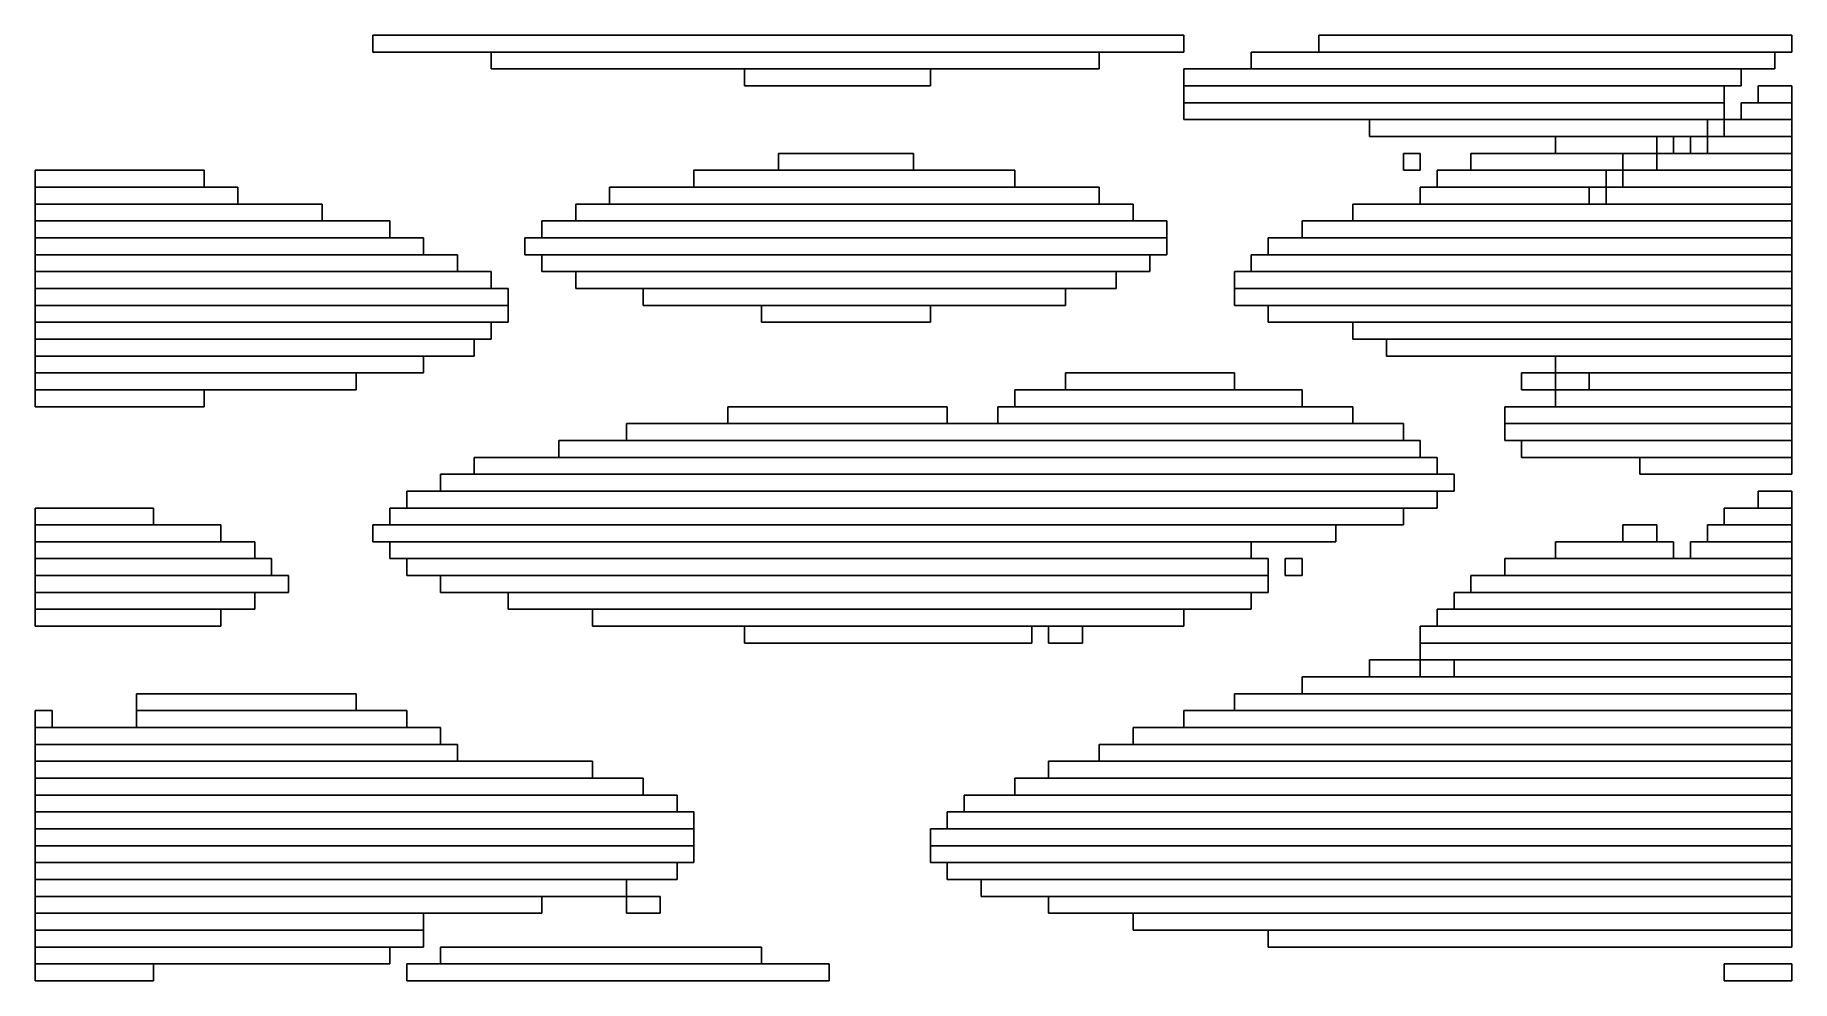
# Model space of a CAD drawing. Extents: x 460 to 564, y 484 to 540.
import ezdxf

# ---------------------------------------------------------------- set-up
doc = ezdxf.new("R2010")
doc.units = 0

msp = doc.modelspace()

# ---------------------------------------------------------------- linework, layer by layer
for p, q in [((480, 540), (528, 540)), ((480, 539), (480, 540)), ((528, 540), (528, 539)), ((536, 540), (564, 540)), ((536, 539), (536, 540)), ((564, 540), (564, 539)), ((528, 539), (480, 539)), ((487, 539), (523, 539)), ((487, 538), (487, 539)), ((523, 539), (523, 538)), ((532, 539), (563, 539)), ((532, 538), (532, 539)), ((564, 539), (536, 539)), ((563, 539), (563, 538)), ((523, 538), (487, 538)), ((502, 538), (513, 538)), ((502, 537), (502, 538)), ((513, 538), (513, 537)), ((528, 538), (561, 538)), ((528, 537), (528, 538)), ((563, 538), (532, 538)), ((561, 538), (561, 537)), ((513, 537), (502, 537)), ((561, 537), (528, 537)), ((528, 537), (560, 537)), ((528, 536), (528, 537)), ((560, 537), (560, 536)), ((562, 537), (564, 537)), ((562, 536), (562, 537)), ((564, 537), (564, 536)), ((560, 536), (528, 536)), ((528, 536), (560, 536)), ((528, 535), (528, 536)), ((560, 536), (560, 535)), ((561, 536), (564, 536)), ((561, 535), (561, 536)), ((564, 536), (562, 536)), ((564, 536), (564, 535)), ((560, 535), (528, 535)), ((539, 535), (559, 535)), ((539, 534), (539, 535)), ((559, 535), (559, 534)), ((560, 535), (564, 535)), ((560, 534), (560, 535)), ((564, 535), (561, 535)), ((564, 535), (564, 534)), ((559, 534), (539, 534)), ((550, 534), (556, 534)), ((550, 533), (550, 534)), ((556, 534), (556, 533)), ((557, 534), (558, 534)), ((557, 533), (557, 534)), ((558, 534), (558, 533)), ((559, 534), (564, 534)), ((559, 533), (559, 534)), ((564, 534), (560, 534)), ((564, 534), (564, 533)), ((504, 533), (512, 533)), ((504, 532), (504, 533)), ((512, 533), (512, 532)), ((541, 533), (542, 533)), ((541, 532), (541, 533)), ((542, 533), (542, 532)), ((545, 533), (554, 533)), ((545, 532), (545, 533)), ((556, 533), (550, 533)), ((554, 533), (554, 532)), ((556, 533), (564, 533)), ((556, 532), (556, 533)), ((558, 533), (557, 533)), ((564, 533), (559, 533)), ((564, 533), (564, 532)), ((460, 532), (470, 532)), ((460, 531), (460, 532)), ((470, 532), (470, 531)), ((499, 532), (518, 532)), ((499, 531), (499, 532)), ((512, 532), (504, 532)), ((518, 532), (518, 531)), ((542, 532), (541, 532)), ((543, 532), (553, 532)), ((543, 531), (543, 532)), ((554, 532), (545, 532)), ((553, 532), (553, 531)), ((554, 532), (564, 532)), ((554, 531), (554, 532)), ((564, 532), (556, 532)), ((564, 532), (564, 531)), ((470, 531), (460, 531)), ((460, 531), (472, 531)), ((460, 530), (460, 531)), ((472, 531), (472, 530)), ((494, 531), (523, 531)), ((494, 530), (494, 531)), ((518, 531), (499, 531)), ((523, 531), (523, 530)), ((542, 531), (552, 531)), ((542, 530), (542, 531)), ((553, 531), (543, 531)), ((552, 531), (552, 530)), ((553, 531), (564, 531)), ((553, 530), (553, 531)), ((564, 531), (554, 531)), ((564, 531), (564, 530)), ((472, 530), (460, 530)), ((460, 530), (477, 530)), ((460, 529), (460, 530)), ((477, 530), (477, 529)), ((492, 530), (525, 530)), ((492, 529), (492, 530)), ((523, 530), (494, 530)), ((525, 530), (525, 529)), ((538, 530), (564, 530)), ((538, 529), (538, 530)), ((552, 530), (542, 530)), ((564, 530), (553, 530)), ((564, 530), (564, 529)), ((477, 529), (460, 529)), ((460, 529), (481, 529)), ((460, 528), (460, 529)), ((481, 529), (481, 528)), ((490, 529), (527, 529)), ((490, 528), (490, 529)), ((525, 529), (492, 529)), ((527, 529), (527, 528)), ((535, 529), (564, 529)), ((535, 528), (535, 529)), ((564, 529), (538, 529)), ((564, 529), (564, 528)), ((481, 528), (460, 528)), ((460, 528), (483, 528)), ((460, 527), (460, 528)), ((483, 528), (483, 527)), ((489, 528), (527, 528)), ((489, 527), (489, 528)), ((527, 528), (490, 528)), ((527, 528), (527, 527)), ((533, 528), (564, 528)), ((533, 527), (533, 528)), ((564, 528), (535, 528)), ((564, 528), (564, 527)), ((483, 527), (460, 527)), ((460, 527), (485, 527)), ((460, 526), (460, 527)), ((485, 527), (485, 526)), ((527, 527), (489, 527)), ((490, 527), (526, 527)), ((490, 526), (490, 527)), ((526, 527), (526, 526)), ((532, 527), (564, 527)), ((532, 526), (532, 527)), ((564, 527), (533, 527)), ((564, 527), (564, 526)), ((485, 526), (460, 526)), ((460, 526), (487, 526)), ((460, 525), (460, 526)), ((487, 526), (487, 525)), ((526, 526), (490, 526)), ((492, 526), (524, 526)), ((492, 525), (492, 526)), ((524, 526), (524, 525)), ((531, 526), (564, 526)), ((531, 525), (531, 526)), ((564, 526), (532, 526)), ((564, 526), (564, 525)), ((487, 525), (460, 525)), ((460, 525), (488, 525)), ((460, 524), (460, 525)), ((488, 525), (488, 524)), ((524, 525), (492, 525)), ((496, 525), (521, 525)), ((496, 524), (496, 525)), ((521, 525), (521, 524)), ((564, 525), (531, 525)), ((531, 525), (564, 525)), ((531, 524), (531, 525)), ((564, 525), (564, 524)), ((488, 524), (460, 524)), ((460, 524), (488, 524)), ((460, 523), (460, 524)), ((488, 524), (488, 523)), ((521, 524), (496, 524)), ((503, 524), (513, 524)), ((503, 523), (503, 524)), ((513, 524), (513, 523)), ((564, 524), (531, 524)), ((533, 524), (564, 524)), ((533, 523), (533, 524)), ((564, 524), (564, 523)), ((488, 523), (460, 523)), ((460, 523), (487, 523)), ((460, 522), (460, 523)), ((487, 523), (487, 522)), ((513, 523), (503, 523)), ((564, 523), (533, 523)), ((538, 523), (564, 523)), ((538, 522), (538, 523)), ((564, 523), (564, 522)), ((487, 522), (460, 522)), ((460, 522), (486, 522)), ((460, 521), (460, 522)), ((486, 522), (486, 521)), ((564, 522), (538, 522)), ((540, 522), (564, 522)), ((540, 521), (540, 522)), ((564, 522), (564, 521)), ((486, 521), (460, 521)), ((460, 521), (483, 521)), ((460, 520), (460, 521)), ((483, 520), (460, 520)), ((460, 520), (479, 520)), ((460, 519), (460, 520)), ((479, 520), (479, 519)), ((483, 521), (483, 520)), ((521, 520), (531, 520)), ((521, 519), (521, 520)), ((531, 520), (531, 519)), ((564, 521), (540, 521)), ((548, 520), (550, 520)), ((548, 519), (548, 520)), ((550, 521), (564, 521)), ((550, 520), (550, 521)), ((564, 520), (550, 520)), ((550, 520), (550, 519)), ((552, 520), (564, 520)), ((552, 519), (552, 520)), ((564, 521), (564, 520)), ((564, 520), (564, 519)), ((479, 519), (460, 519)), ((460, 519), (470, 519)), ((460, 518), (460, 519)), ((470, 519), (470, 518)), ((518, 519), (535, 519)), ((518, 518), (518, 519)), ((531, 519), (521, 519)), ((535, 519), (535, 518)), ((550, 519), (548, 519)), ((550, 519), (564, 519)), ((550, 518), (550, 519)), ((564, 519), (552, 519)), ((564, 519), (564, 518)), ((470, 518), (460, 518)), ((501, 518), (514, 518)), ((501, 517), (501, 518)), ((514, 518), (514, 517)), ((517, 518), (538, 518)), ((517, 517), (517, 518)), ((535, 518), (518, 518)), ((538, 518), (538, 517)), ((547, 518), (564, 518)), ((547, 517), (547, 518)), ((564, 518), (550, 518)), ((564, 518), (564, 517)), ((495, 517), (541, 517)), ((495, 516), (495, 517)), ((514, 517), (501, 517)), ((538, 517), (517, 517)), ((541, 517), (541, 516)), ((564, 517), (547, 517)), ((547, 517), (564, 517)), ((547, 516), (547, 517)), ((564, 517), (564, 516)), ((491, 516), (542, 516)), ((491, 515), (491, 516)), ((541, 516), (495, 516)), ((542, 516), (542, 515)), ((564, 516), (547, 516)), ((548, 516), (564, 516)), ((548, 515), (548, 516)), ((564, 516), (564, 515)), ((486, 515), (543, 515)), ((486, 514), (486, 515)), ((542, 515), (491, 515)), ((543, 515), (543, 514)), ((564, 515), (548, 515)), ((555, 515), (564, 515)), ((555, 514), (555, 515)), ((564, 515), (564, 514)), ((484, 514), (544, 514)), ((484, 513), (484, 514)), ((543, 514), (486, 514)), ((544, 514), (544, 513)), ((564, 514), (555, 514)), ((482, 513), (543, 513)), ((482, 512), (482, 513)), ((544, 513), (484, 513)), ((543, 513), (543, 512)), ((562, 513), (564, 513)), ((562, 512), (562, 513)), ((564, 513), (564, 512)), ((460, 512), (467, 512)), ((460, 511), (460, 512)), ((467, 512), (467, 511)), ((481, 512), (541, 512)), ((481, 511), (481, 512)), ((543, 512), (482, 512)), ((541, 512), (541, 511)), ((560, 512), (564, 512)), ((560, 511), (560, 512)), ((564, 512), (562, 512)), ((564, 512), (564, 511)), ((467, 511), (460, 511)), ((460, 511), (471, 511)), ((460, 510), (460, 511)), ((471, 511), (471, 510)), ((480, 511), (537, 511)), ((480, 510), (480, 511)), ((541, 511), (481, 511)), ((537, 511), (537, 510)), ((554, 511), (556, 511)), ((554, 510), (554, 511)), ((556, 511), (556, 510)), ((559, 511), (564, 511)), ((559, 510), (559, 511)), ((564, 511), (560, 511)), ((564, 511), (564, 510)), ((471, 510), (460, 510)), ((460, 510), (473, 510)), ((460, 509), (460, 510)), ((473, 510), (473, 509)), ((537, 510), (480, 510)), ((481, 510), (532, 510)), ((481, 509), (481, 510)), ((532, 510), (532, 509)), ((550, 510), (557, 510)), ((550, 509), (550, 510)), ((556, 510), (554, 510)), ((557, 510), (557, 509)), ((558, 510), (564, 510)), ((558, 509), (558, 510)), ((564, 510), (559, 510)), ((564, 510), (564, 509)), ((473, 509), (460, 509)), ((460, 509), (474, 509)), ((460, 508), (460, 509)), ((474, 509), (474, 508)), ((532, 509), (481, 509)), ((482, 509), (533, 509)), ((482, 508), (482, 509)), ((533, 509), (533, 508)), ((534, 509), (535, 509)), ((534, 508), (534, 509)), ((535, 509), (535, 508)), ((547, 509), (564, 509)), ((547, 508), (547, 509)), ((557, 509), (550, 509)), ((564, 509), (558, 509)), ((564, 509), (564, 508)), ((474, 508), (460, 508)), ((460, 508), (475, 508)), ((460, 507), (460, 508)), ((475, 508), (475, 507)), ((533, 508), (482, 508)), ((484, 508), (533, 508)), ((484, 507), (484, 508)), ((533, 508), (533, 507)), ((535, 508), (534, 508)), ((545, 508), (564, 508)), ((545, 507), (545, 508)), ((564, 508), (547, 508)), ((564, 508), (564, 507)), ((475, 507), (460, 507)), ((460, 507), (473, 507)), ((460, 506), (460, 507)), ((473, 507), (473, 506)), ((533, 507), (484, 507)), ((488, 507), (532, 507)), ((488, 506), (488, 507)), ((532, 507), (532, 506)), ((544, 507), (564, 507)), ((544, 506), (544, 507)), ((564, 507), (545, 507)), ((564, 507), (564, 506)), ((473, 506), (460, 506)), ((460, 506), (471, 506)), ((460, 505), (460, 506)), ((471, 506), (471, 505)), ((532, 506), (488, 506)), ((493, 506), (528, 506)), ((493, 505), (493, 506)), ((528, 506), (528, 505)), ((543, 506), (564, 506)), ((543, 505), (543, 506)), ((564, 506), (544, 506)), ((564, 506), (564, 505)), ((471, 505), (460, 505)), ((528, 505), (493, 505)), ((502, 505), (519, 505)), ((502, 504), (502, 505)), ((519, 505), (519, 504)), ((520, 505), (522, 505)), ((520, 504), (520, 505)), ((522, 505), (522, 504)), ((542, 505), (564, 505)), ((542, 504), (542, 505)), ((564, 505), (543, 505)), ((564, 505), (564, 504)), ((519, 504), (502, 504)), ((522, 504), (520, 504)), ((564, 504), (542, 504)), ((542, 504), (564, 504)), ((542, 503), (542, 504)), ((564, 504), (564, 503)), ((539, 503), (542, 503)), ((539, 502), (539, 503)), ((564, 503), (542, 503)), ((542, 503), (542, 502)), ((544, 503), (564, 503)), ((544, 502), (544, 503)), ((564, 503), (564, 502)), ((535, 502), (564, 502)), ((535, 501), (535, 502)), ((542, 502), (539, 502)), ((564, 502), (544, 502)), ((564, 502), (564, 501)), ((466, 501), (479, 501)), ((466, 500), (466, 501)), ((479, 501), (479, 500)), ((531, 501), (564, 501)), ((531, 500), (531, 501)), ((564, 501), (535, 501)), ((564, 501), (564, 500)), ((460, 500), (461, 500)), ((460, 499), (460, 500)), ((461, 500), (461, 499)), ((479, 500), (466, 500)), ((466, 500), (482, 500)), ((466, 499), (466, 500)), ((482, 500), (482, 499)), ((528, 500), (564, 500)), ((528, 499), (528, 500)), ((564, 500), (531, 500)), ((564, 500), (564, 499)), ((461, 499), (460, 499)), ((460, 499), (484, 499)), ((460, 498), (460, 499)), ((482, 499), (466, 499)), ((484, 499), (484, 498)), ((525, 499), (564, 499)), ((525, 498), (525, 499)), ((564, 499), (528, 499)), ((564, 499), (564, 498)), ((484, 498), (460, 498)), ((460, 498), (485, 498)), ((460, 497), (460, 498)), ((485, 498), (485, 497)), ((523, 498), (564, 498)), ((523, 497), (523, 498)), ((564, 498), (525, 498)), ((564, 498), (564, 497)), ((485, 497), (460, 497)), ((460, 497), (493, 497)), ((460, 496), (460, 497)), ((493, 497), (493, 496)), ((520, 497), (564, 497)), ((520, 496), (520, 497)), ((564, 497), (523, 497)), ((564, 497), (564, 496)), ((493, 496), (460, 496)), ((460, 496), (496, 496)), ((460, 495), (460, 496)), ((496, 496), (496, 495)), ((518, 496), (564, 496)), ((518, 495), (518, 496)), ((564, 496), (520, 496)), ((564, 496), (564, 495)), ((496, 495), (460, 495)), ((460, 495), (498, 495)), ((460, 494), (460, 495)), ((498, 494), (460, 494)), ((460, 494), (499, 494)), ((460, 493), (460, 494)), ((498, 495), (498, 494)), ((499, 494), (499, 493)), ((514, 494), (564, 494)), ((514, 493), (514, 494)), ((515, 495), (564, 495)), ((515, 494), (515, 495)), ((564, 494), (515, 494)), ((564, 495), (518, 495)), ((564, 495), (564, 494)), ((564, 494), (564, 493)), ((499, 493), (460, 493)), ((460, 493), (499, 493)), ((460, 492), (460, 493)), ((499, 493), (499, 492)), ((513, 493), (564, 493)), ((513, 492), (513, 493)), ((564, 493), (514, 493)), ((564, 493), (564, 492)), ((499, 492), (460, 492)), ((460, 492), (499, 492)), ((460, 491), (460, 492)), ((499, 492), (499, 491)), ((564, 492), (513, 492)), ((513, 492), (564, 492)), ((513, 491), (513, 492)), ((564, 492), (564, 491)), ((499, 491), (460, 491)), ((460, 491), (498, 491)), ((460, 490), (460, 491)), ((498, 491), (498, 490)), ((564, 491), (513, 491)), ((514, 491), (564, 491)), ((514, 490), (514, 491)), ((564, 491), (564, 490)), ((498, 490), (460, 490)), ((460, 490), (495, 490)), ((460, 489), (460, 490)), ((495, 490), (495, 489)), ((564, 490), (514, 490)), ((516, 490), (564, 490)), ((516, 489), (516, 490)), ((564, 490), (564, 489)), ((495, 489), (460, 489)), ((460, 489), (490, 489)), ((460, 488), (460, 489)), ((490, 489), (490, 488)), ((495, 489), (497, 489)), ((495, 488), (495, 489)), ((497, 489), (497, 488)), ((564, 489), (516, 489)), ((520, 489), (564, 489)), ((520, 488), (520, 489)), ((564, 489), (564, 488)), ((490, 488), (460, 488)), ((460, 488), (483, 488)), ((460, 487), (460, 488)), ((483, 488), (483, 487)), ((497, 488), (495, 488)), ((564, 488), (520, 488)), ((525, 488), (564, 488)), ((525, 487), (525, 488)), ((564, 488), (564, 487)), ((483, 487), (460, 487)), ((460, 487), (483, 487)), ((460, 486), (460, 487)), ((483, 487), (483, 486)), ((564, 487), (525, 487)), ((533, 487), (564, 487)), ((533, 486), (533, 487)), ((564, 487), (564, 486)), ((483, 486), (460, 486)), ((460, 486), (481, 486)), ((460, 485), (460, 486)), ((481, 486), (481, 485)), ((484, 486), (503, 486)), ((484, 485), (484, 486)), ((503, 486), (503, 485)), ((564, 486), (533, 486)), ((481, 485), (460, 485)), ((460, 485), (467, 485)), ((460, 484), (460, 485)), ((467, 485), (467, 484)), ((482, 485), (507, 485)), ((482, 484), (482, 485)), ((503, 485), (484, 485)), ((507, 485), (507, 484)), ((560, 485), (564, 485)), ((560, 484), (560, 485)), ((564, 485), (564, 484)), ((467, 484), (460, 484)), ((507, 484), (482, 484)), ((564, 484), (560, 484))]:
    msp.add_line(p, q)

doc.saveas('drawing.dxf')
